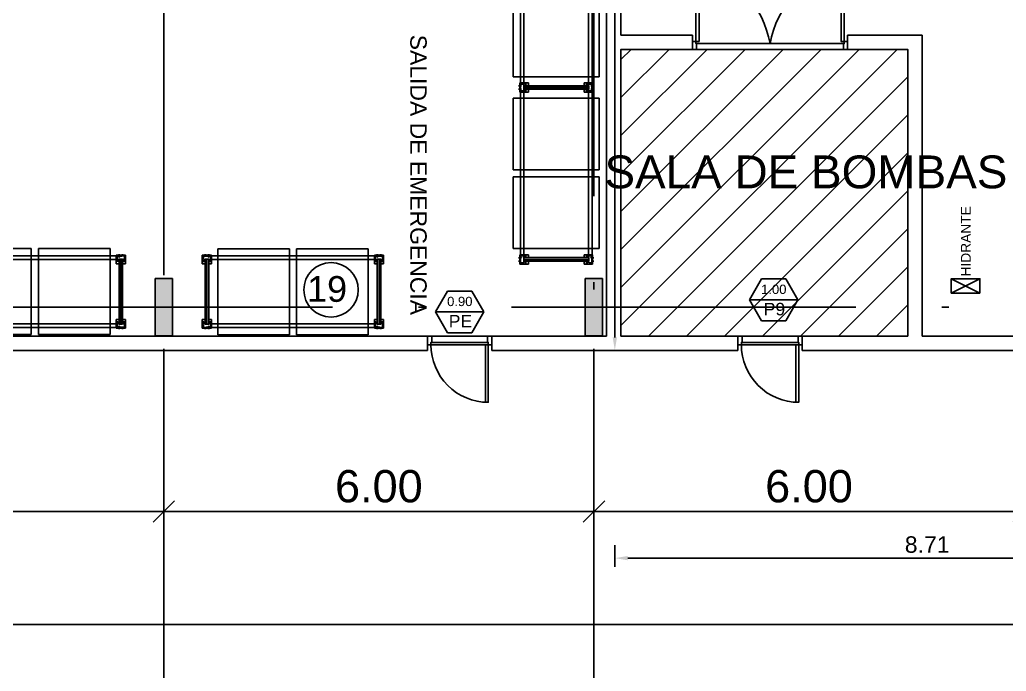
# Model space of a CAD drawing. Header units: metres. Extents: x 0 to 8715937, y -236336 to 216.
# Drawn here: x 162.64 to 176.4, y 43.35 to 52.44 of the extents above; entities that cross this region are included whole.
import ezdxf
from ezdxf.enums import TextEntityAlignment as Align

# ---------------------------------------------------------------- set-up
doc = ezdxf.new("R2010")
doc.units = ezdxf.units.M
doc.header["$MEASUREMENT"] = 0
doc.header["$PDMODE"] = 3
doc.linetypes.add('ACAD_ISO10W100', pattern=[18, 12, -3, 0, -3])
for name, color, linetype in [('0-BLOCK-ARQUITECTURA', 7, 'Continuous'), ('0-BLOCK-EQUIPAMIENTO', 7, 'Continuous'), ('0-BLOCK-ESTRUCTURA', 7, 'Continuous'), ('1', 7, 'Continuous'), ('AAA BAST', 5, 'Continuous'), ('AAA COTAS', 7, 'Continuous'), ('AAA LARG', 1, 'Continuous'), ('AAA PALLETS', 7, 'Continuous'), ('AAA TEXTO', 7, 'Continuous'), ('CARPINTERIA', 3, 'Continuous'), ('CARPINTERIA II', 7, 'Continuous'), ('CARPINTERIA III', 252, 'Continuous'), ('COLUMNAS', 210, 'Continuous'), ('COLUMNAS HATCH', 251, 'Continuous'), ('COTAS INTERIORES', 2, 'Continuous'), ('EJES', 251, 'ACAD_ISO10W100'), ('MURO', 4, 'Continuous'), ('TEXTO', 7, 'Continuous'), ('TXT CARP', 3, 'Continuous')]:
    doc.layers.add(name, color=color, linetype=linetype)
doc.styles.add('AR', font='arial.ttf')
doc.styles.add('ARIAL', font='arial.ttf')
doc.styles.get("Standard").update_dxf_attribs({"font": 'arial.ttf'})
doc.dimstyles.new('CotaLoc0', dxfattribs={"dimtxt": 0.23, "dimasz": 0.18, "dimexe": 0.12, "dimexo": 0.37, "dimgap": 0.07, "dimtad": 1, "dimzin": 0, "dimdsep": 46, "dimtxsty": 'AR', "dimcen": 0.9, "dimclrd": 251, "dimclre": 251, "dimadec": 0, "dimazin": 0, "dimtfac": 1, "dimtofl": 0, "dimtmove": 1, "dimatfit": 3, "dimfxl": 0.18, "dimtolj": 1, "dimtzin": 0, "dimarcsym": 1})
doc.dimstyles.new('DIARCO-01', dxfattribs={"dimtxt": 0.45, "dimasz": 0.3, "dimexe": 0.1, "dimexo": 0.18, "dimgap": 0.12, "dimtad": 1, "dimzin": 0, "dimdsep": 46, "dimtxsty": 'AR', "dimblk": 'OBLIQUE', "dimcen": 0.09, "dimclrd": 52, "dimclre": 251, "dimclrt": 256, "dimadec": 0, "dimazin": 0, "dimtfac": 1, "dimtofl": 0, "dimtmove": 1, "dimatfit": 3, "dimldrblk": 'OBLIQUE', "dimfxl": 0.18, "dimtolj": 1, "dimtzin": 0, "dimarcsym": 1})

# ---------------------------------------------------------------- blocks, each defined once
blk = doc.blocks.new('_Oblique')
at = {"layer": '1', "color": 0, "lineweight": -2}
blk.add_line((-0.5, -0.5), (0.5, 0.5), dxfattribs=at)
blk = doc.blocks.new('*D224')
at = {"layer": 'COTAS INTERIORES', "color": 251, "lineweight": -2, "ltscale": 0.1, "transparency": 16777216}
for p, q in [((21.88, 47.649), (21.88, 43.902)), ((103.08, 47.649), (103.08, 43.902))]:
    blk.add_line(p, q, dxfattribs=at)
at = {"layer": 'COTAS INTERIORES', "color": 52, "lineweight": -2, "ltscale": 0.1, "transparency": 16777216}
blk.add_line((103.08, 44.002), (21.88, 44.002), dxfattribs=at)
at = {"layer": 'Defpoints', "color": 0, "ltscale": 0.1, "transparency": 16777216}
for p in [(21.88, 47.829), (103.08, 47.829), (21.88, 44.002)]:
    blk.add_point(p, dxfattribs=at)
at = {"layer": 'COTAS INTERIORES', "color": 52, "lineweight": -2, "ltscale": 0.1, "transparency": 16777216, "xscale": 0.3, "yscale": 0.3, "zscale": 0.3, "rotation": 180}
blk.add_blockref('_Oblique', (21.88, 44.002), dxfattribs=at)
at = {"layer": 'COTAS INTERIORES', "color": 52, "lineweight": -2, "ltscale": 0.1, "transparency": 16777216, "xscale": 0.3, "yscale": 0.3, "zscale": 0.3}
blk.add_blockref('_Oblique', (103.08, 44.002), dxfattribs=at)
at = {"layer": 'COTAS INTERIORES', "ltscale": 0.1, "transparency": 16777216, "insert": (62.48, 44.352), "char_height": 0.45, "attachment_point": 5, "style": 'AR'}
blk.add_mtext('\\A1;81.20', dxfattribs=at)
blk = doc.blocks.new('Puerta Interior_88', base_point=(4856027, 87357))
at = {"layer": 'CARPINTERIA', "linetype": 'Continuous', "ltscale": 0.001}
for points in [[(4855637, 87232), (4855577, 87232), (4855577, 87357), (4855627, 87357), (4855627, 87322), (4855637, 87322), (4855637, 87232)], [(4856417, 87322), (4856427, 87322), (4856427, 87357), (4856477, 87357), (4856477, 87232), (4856417, 87232), (4856417, 87322), (4856427, 87322)]]:
    blk.add_lwpolyline(points, dxfattribs=at)
at = {"layer": 'CARPINTERIA II', "color": 7, "linetype": 'Continuous'}
blk.add_lwpolyline([(4856387, 88157), (4856427, 88157), (4856427, 87357), (4856387, 87357)], close=True, dxfattribs=at)
at = {"layer": 'CARPINTERIA III', "linetype": 'Continuous'}
blk.add_lwpolyline([(4856427, 88157, 0.414214), (4855627, 87357)], format="xyb", dxfattribs=at)
for points in [[(4856427, 87357), (4855627, 87357)], [(4855627, 87322), (4856427, 87322)], [(4856427, 87232), (4855627, 87232)]]:
    blk.add_lwpolyline(points, dxfattribs=at)
blk = doc.blocks.new('DESCARP')
at = {"layer": 'TXT CARP', "lineweight": -3, "ltscale": 0.5}
for p, q in [((0.168, 0.291), (0, 0)), ((0.504, 0.291), (0.168, 0.291)), ((0.672, 0), (0.504, 0.291)), ((0, 0), (0.168, -0.291)), ((0, 0), (0.672, 0)), ((0.504, -0.291), (0.672, 0)), ((0.168, -0.291), (0.504, -0.291))]:
    blk.add_line(p, q, dxfattribs=at)
blk = doc.blocks.new('CARPINTERIA')
at = {"layer": 'TXT CARP', "color": 3, "rotation": 180.0682455120744}
blk.add_blockref('DESCARP', (0.336, 0), dxfattribs=at)
at = {"layer": 'TXT CARP', "style": 'AR'}
blk.add_attdef('DESIGNACION', text='', height=0.175, rotation=0.0683, dxfattribs=at).set_placement((0.011, 0.129), align=Align.MIDDLE)
at = {"layer": 'TXT CARP', "ltscale": 0.1, "style": 'AR'}
blk.add_attdef('ANCHO', text='', height=0.13, dxfattribs=at).set_placement((0.002, -0.147), align=Align.MIDDLE)
blk = doc.blocks.new('puerta doble')
at = {"layer": 'CARPINTERIA', "linetype": 'Continuous', "ltscale": 0.001}
for points in [[(0.06, -0.035), (0.05, -0.035), (0.05, 0), (0, 0), (0, -0.125), (0.06, -0.125), (0.06, -0.035), (0.05, -0.035)], [(2.34, -0.035), (2.35, -0.035), (2.35, 0), (2.4, 0), (2.4, -0.125), (2.34, -0.125), (2.34, -0.035), (2.35, -0.035)]]:
    blk.add_lwpolyline(points, dxfattribs=at)
at = {"layer": 'CARPINTERIA II', "color": 7, "linetype": 'Continuous'}
for points in [[(0.05, 0), (0.05, 1.15), (0.1, 1.15), (0.1, 0)], [(2.35, 0), (2.35, 1.15), (2.3, 1.15), (2.3, 0)]]:
    blk.add_lwpolyline(points, close=True, dxfattribs=at)
at = {"layer": 'CARPINTERIA III', "linetype": 'Continuous'}
blk.add_line((0.06, -0.035), (2.34, -0.035), dxfattribs=at)
for centre, start, end in [((-0.268, -0.295), 10.0347, 75.7042), ((2.668, -0.295), 104.2958, 169.9653)]:
    blk.add_arc(centre, 1.491, start, end, dxfattribs=at)
blk = doc.blocks.new('COLUMNA 0.24 x 0.80')
at = {"layer": 'COLUMNAS HATCH', "ltscale": 0.1}
blk.add_hatch(color=256, dxfattribs=at).paths.add_polyline_path([(0, 0.8), (0.24, 0.8), (0.24, 0), (0, 0)])
at = {"layer": 'COLUMNAS', "ltscale": 0.1}
blk.add_lwpolyline([(0, 0.8), (0.24, 0.8), (0.24, 0), (0, 0)], close=True, dxfattribs=at)
blk = doc.blocks.new('*D89')
at = {"layer": 'COTAS INTERIORES', "color": 251, "lineweight": -2, "ltscale": 0.1, "transparency": 16777216}
for p, q in [((82.928, 47.85), (82.928, 45.48)), ((88.928, 47.85), (88.928, 45.48))]:
    blk.add_line(p, q, dxfattribs=at)
at = {"layer": 'COTAS INTERIORES', "color": 52, "lineweight": -2, "ltscale": 0.1, "transparency": 16777216}
blk.add_line((82.928, 45.58), (88.928, 45.58), dxfattribs=at)
at = {"layer": 'Defpoints', "color": 0, "ltscale": 0.1, "transparency": 16777216}
for p in [(82.928, 48.03), (88.928, 48.03), (88.928, 45.58)]:
    blk.add_point(p, dxfattribs=at)
at = {"layer": 'COTAS INTERIORES', "color": 52, "lineweight": -2, "ltscale": 0.1, "transparency": 16777216, "xscale": 0.3, "yscale": 0.3, "zscale": 0.3, "rotation": 180}
blk.add_blockref('_Oblique', (82.928, 45.58), dxfattribs=at)
at = {"layer": 'COTAS INTERIORES', "color": 52, "lineweight": -2, "ltscale": 0.1, "transparency": 16777216, "xscale": 0.3, "yscale": 0.3, "zscale": 0.3}
blk.add_blockref('_Oblique', (88.928, 45.58), dxfattribs=at)
at = {"layer": 'COTAS INTERIORES', "ltscale": 0.1, "transparency": 16777216, "insert": (85.928, 45.93), "char_height": 0.45, "attachment_point": 5, "style": 'AR'}
blk.add_mtext('\\A1;6.00', dxfattribs=at)
blk = doc.blocks.new('*D93')
at = {"layer": 'COTAS INTERIORES', "color": 251, "lineweight": -2, "ltscale": 0.1, "transparency": 16777216}
for p, q in [((76.928, 47.85), (76.928, 45.48)), ((82.928, 47.85), (82.928, 45.48))]:
    blk.add_line(p, q, dxfattribs=at)
at = {"layer": 'COTAS INTERIORES', "color": 52, "lineweight": -2, "ltscale": 0.1, "transparency": 16777216}
blk.add_line((82.928, 45.58), (76.928, 45.58), dxfattribs=at)
at = {"layer": 'Defpoints', "color": 0, "ltscale": 0.1, "transparency": 16777216}
for p in [(76.928, 48.03), (82.928, 48.03), (76.928, 45.58)]:
    blk.add_point(p, dxfattribs=at)
at = {"layer": 'COTAS INTERIORES', "color": 52, "lineweight": -2, "ltscale": 0.1, "transparency": 16777216, "xscale": 0.3, "yscale": 0.3, "zscale": 0.3, "rotation": 180}
blk.add_blockref('_Oblique', (76.928, 45.58), dxfattribs=at)
at = {"layer": 'COTAS INTERIORES', "color": 52, "lineweight": -2, "ltscale": 0.1, "transparency": 16777216, "xscale": 0.3, "yscale": 0.3, "zscale": 0.3}
blk.add_blockref('_Oblique', (82.928, 45.58), dxfattribs=at)
at = {"layer": 'COTAS INTERIORES', "ltscale": 0.1, "transparency": 16777216, "insert": (79.928, 45.93), "char_height": 0.45, "attachment_point": 5, "style": 'AR'}
blk.add_mtext('\\A1;6.00', dxfattribs=at)
blk = doc.blocks.new('*D94')
at = {"layer": 'COTAS INTERIORES', "color": 251, "lineweight": -2, "ltscale": 0.1, "transparency": 16777216}
for p, q in [((70.928, 47.85), (70.928, 45.48)), ((76.928, 47.85), (76.928, 45.48))]:
    blk.add_line(p, q, dxfattribs=at)
at = {"layer": 'COTAS INTERIORES', "color": 52, "lineweight": -2, "ltscale": 0.1, "transparency": 16777216}
blk.add_line((70.928, 45.58), (76.928, 45.58), dxfattribs=at)
at = {"layer": 'Defpoints', "color": 0, "ltscale": 0.1, "transparency": 16777216}
for p in [(70.928, 48.03), (76.928, 48.03), (76.928, 45.58)]:
    blk.add_point(p, dxfattribs=at)
at = {"layer": 'COTAS INTERIORES', "color": 52, "lineweight": -2, "ltscale": 0.1, "transparency": 16777216, "xscale": 0.3, "yscale": 0.3, "zscale": 0.3, "rotation": 180}
blk.add_blockref('_Oblique', (70.928, 45.58), dxfattribs=at)
at = {"layer": 'COTAS INTERIORES', "color": 52, "lineweight": -2, "ltscale": 0.1, "transparency": 16777216, "xscale": 0.3, "yscale": 0.3, "zscale": 0.3}
blk.add_blockref('_Oblique', (76.928, 45.58), dxfattribs=at)
at = {"layer": 'COTAS INTERIORES', "ltscale": 0.1, "transparency": 16777216, "insert": (73.928, 45.93), "char_height": 0.45, "attachment_point": 5, "style": 'AR'}
blk.add_mtext('\\A1;6.00', dxfattribs=at)
blk = doc.blocks.new('1A MODULO SIMPLE')
at = {"layer": 'AAA BAST'}
for points in [[(-2.131, 1.015), (-2.131, 1.017), (-2.141, 1.017), (-2.141, 1.04), (-2.117, 1.06), (-2.117, 1.1), (-2.157, 1.1), (-2.157, 1.098), (-2.177, 1.098), (-2.177, 1.1), (-2.217, 1.1), (-2.217, 1.06), (-2.193, 1.04), (-2.193, 1.017), (-2.203, 1.017), (-2.203, 1.015), (-2.191, 1.015), (-2.191, 1.041), (-2.215, 1.061), (-2.215, 1.098), (-2.179, 1.098), (-2.179, 1.096), (-2.155, 1.096), (-2.155, 1.098), (-2.119, 1.098), (-2.119, 1.061), (-2.143, 1.041), (-2.143, 1.015)], [(0.197, 1.015), (0.197, 1.017), (0.207, 1.017), (0.207, 1.04), (0.183, 1.06), (0.183, 1.1), (0.223, 1.1), (0.223, 1.098), (0.243, 1.098), (0.243, 1.1), (0.283, 1.1), (0.283, 1.06), (0.259, 1.04), (0.259, 1.017), (0.269, 1.017), (0.269, 1.015), (0.257, 1.015), (0.257, 1.041), (0.281, 1.061), (0.281, 1.098), (0.245, 1.098), (0.245, 1.096), (0.221, 1.096), (0.221, 1.098), (0.185, 1.098), (0.185, 1.061), (0.209, 1.041), (0.209, 1.015)], [(-2.131, 0.185), (-2.131, 0.183), (-2.141, 0.183), (-2.141, 0.16), (-2.117, 0.14), (-2.117, 0.1), (-2.157, 0.1), (-2.157, 0.102), (-2.177, 0.102), (-2.177, 0.1), (-2.217, 0.1), (-2.217, 0.14), (-2.193, 0.16), (-2.193, 0.183), (-2.203, 0.183), (-2.203, 0.185), (-2.191, 0.185), (-2.191, 0.159), (-2.215, 0.139), (-2.215, 0.102), (-2.179, 0.102), (-2.179, 0.104), (-2.155, 0.104), (-2.155, 0.102), (-2.119, 0.102), (-2.119, 0.139), (-2.143, 0.159), (-2.143, 0.185)], [(0.197, 0.185), (0.197, 0.183), (0.207, 0.183), (0.207, 0.16), (0.183, 0.14), (0.183, 0.1), (0.223, 0.1), (0.223, 0.102), (0.243, 0.102), (0.243, 0.1), (0.283, 0.1), (0.283, 0.14), (0.259, 0.16), (0.259, 0.183), (0.269, 0.183), (0.269, 0.185), (0.257, 0.185), (0.257, 0.159), (0.281, 0.139), (0.281, 0.102), (0.245, 0.102), (0.245, 0.104), (0.221, 0.104), (0.221, 0.102), (0.185, 0.102), (0.185, 0.139), (0.209, 0.159), (0.209, 0.185)]]:
    blk.add_hatch(color=251, dxfattribs=at).paths.add_polyline_path(points)
at = {"layer": 'AAA BAST', "color": 251}
for p, q in [((-2.217, 1.108), (-2.232, 1.108)), ((-2.232, 1.108), (-2.232, 0.988)), ((-2.217, 1.103), (-2.232, 1.103)), ((-2.117, 1.108), (-2.217, 1.108)), ((-2.217, 1.108), (-2.217, 1.103)), ((-2.217, 1.103), (-2.117, 1.103)), ((-2.207, 1.1), (-2.207, 1.103)), ((-2.207, 1.103), (-2.174, 1.103)), ((-2.18, 1.115), (-2.2, 1.115)), ((-2.2, 1.108), (-2.2, 1.115)), ((-2.19, 1.108), (-2.19, 1.115)), ((-2.18, 1.108), (-2.18, 1.115)), ((-2.174, 1.1), (-2.174, 1.103)), ((-2.16, 1.1), (-2.16, 1.103)), ((-2.153, 1.115), (-2.133, 1.115)), ((-2.153, 1.108), (-2.153, 1.115)), ((-2.143, 1.108), (-2.143, 1.115)), ((-2.133, 1.108), (-2.133, 1.115)), ((-2.127, 1.1), (-2.127, 1.103)), ((-2.117, 1.103), (-2.117, 1.108)), ((-2.102, 1.108), (-2.117, 1.108)), ((-2.117, 1.103), (-2.102, 1.103)), ((-2.102, 0.988), (-2.102, 1.108)), ((0.168, 0.988), (0.168, 1.108)), ((0.168, 1.108), (0.183, 1.108)), ((0.183, 1.103), (0.168, 1.103)), ((0.183, 1.103), (0.183, 1.108)), ((0.183, 1.108), (0.283, 1.108)), ((0.283, 1.103), (0.183, 1.103)), ((0.193, 1.1), (0.193, 1.103)), ((0.22, 1.115), (0.2, 1.115)), ((0.2, 1.108), (0.2, 1.115)), ((0.21, 1.108), (0.21, 1.115)), ((0.22, 1.108), (0.22, 1.115)), ((0.226, 1.1), (0.226, 1.103)), ((0.24, 1.1), (0.24, 1.103)), ((0.273, 1.103), (0.24, 1.103)), ((0.247, 1.115), (0.267, 1.115)), ((0.247, 1.108), (0.247, 1.115)), ((0.257, 1.108), (0.257, 1.115)), ((0.267, 1.108), (0.267, 1.115)), ((0.273, 1.1), (0.273, 1.103)), ((0.283, 1.108), (0.283, 1.103)), ((0.283, 1.108), (0.298, 1.108)), ((0.283, 1.103), (0.298, 1.103)), ((0.298, 1.108), (0.298, 0.988)), ((-2.232, 0.988), (-2.191, 0.988)), ((-2.177, 1.1), (-2.217, 1.1)), ((-2.217, 1.1), (-2.217, 1.06)), ((-2.217, 1.06), (-2.193, 1.04)), ((-2.215, 1.098), (-2.215, 1.061)), ((-2.179, 1.098), (-2.215, 1.098)), ((-2.215, 1.061), (-2.191, 1.041)), ((-2.193, 1.017), (-2.203, 1.017)), ((-2.203, 1.017), (-2.203, 1.015)), ((-2.191, 1.015), (-2.203, 1.015)), ((-2.193, 1.036), (-2.198, 1.036)), ((-2.198, 1.021), (-2.198, 1.036)), ((-2.193, 1.029), (-2.198, 1.029)), ((-2.193, 1.021), (-2.198, 1.021)), ((-2.193, 1.04), (-2.193, 1.017)), ((-2.191, 1.053), (-2.167, 1.053)), ((-2.191, 0.147), (-2.191, 1.053)), ((-2.191, 1.041), (-2.191, 1.015)), ((-2.179, 1.098), (-2.179, 1.096)), ((-2.155, 1.096), (-2.179, 1.096)), ((-2.177, 1.1), (-2.177, 1.098)), ((-2.177, 1.1), (-2.174, 1.1)), ((-2.157, 1.098), (-2.177, 1.098)), ((-2.167, 1.053), (-2.143, 1.053)), ((-2.167, 0.147), (-2.167, 1.053)), ((-2.157, 1.1), (-2.16, 1.1)), ((-2.117, 1.1), (-2.157, 1.1)), ((-2.157, 1.1), (-2.157, 1.098)), ((-2.119, 1.098), (-2.155, 1.098)), ((-2.155, 1.098), (-2.155, 1.096)), ((-2.119, 1.061), (-2.143, 1.041)), ((-2.143, 0.147), (-2.143, 1.053)), ((-2.143, 1.041), (-2.143, 1.015)), ((-2.143, 1.015), (-2.131, 1.015)), ((-2.143, 0.988), (-2.102, 0.988)), ((-2.117, 1.06), (-2.141, 1.04)), ((-2.141, 1.04), (-2.141, 1.017)), ((-2.136, 1.036), (-2.141, 1.036)), ((-2.141, 1.021), (-2.141, 1.036)), ((-2.136, 1.029), (-2.141, 1.029)), ((-2.136, 1.021), (-2.141, 1.021)), ((-2.141, 1.017), (-2.131, 1.017)), ((-2.136, 1.021), (-2.136, 1.036)), ((-2.136, 1.033), (-2.131, 1.033)), ((-2.136, 1.024), (-2.131, 1.024)), ((-2.131, 1.024), (-2.131, 1.033)), ((-2.131, 1.015), (-2.131, 1.017)), ((-2.119, 1.098), (-2.119, 1.061)), ((-2.117, 1.1), (-2.117, 1.06)), ((0.209, 0.988), (0.168, 0.988)), ((0.183, 1.1), (0.223, 1.1)), ((0.183, 1.1), (0.183, 1.06)), ((0.183, 1.06), (0.207, 1.04)), ((0.185, 1.098), (0.185, 1.061)), ((0.185, 1.098), (0.221, 1.098)), ((0.185, 1.061), (0.209, 1.041)), ((0.202, 1.033), (0.197, 1.033)), ((0.197, 1.024), (0.197, 1.033)), ((0.202, 1.024), (0.197, 1.024)), ((0.207, 1.017), (0.197, 1.017)), ((0.197, 1.015), (0.197, 1.017)), ((0.209, 1.015), (0.197, 1.015)), ((0.202, 1.036), (0.207, 1.036)), ((0.202, 1.021), (0.202, 1.036)), ((0.202, 1.029), (0.207, 1.029)), ((0.202, 1.021), (0.207, 1.021)), ((0.207, 1.04), (0.207, 1.017)), ((0.207, 1.021), (0.207, 1.036)), ((0.233, 1.053), (0.209, 1.053)), ((0.209, 0.147), (0.209, 1.053)), ((0.209, 1.041), (0.209, 1.015)), ((0.221, 1.098), (0.221, 1.096)), ((0.221, 1.096), (0.245, 1.096)), ((0.223, 1.1), (0.223, 1.098)), ((0.223, 1.1), (0.226, 1.1)), ((0.223, 1.098), (0.243, 1.098)), ((0.257, 1.053), (0.233, 1.053)), ((0.233, 0.147), (0.233, 1.053)), ((0.243, 1.1), (0.24, 1.1)), ((0.243, 1.1), (0.283, 1.1)), ((0.243, 1.1), (0.243, 1.098)), ((0.245, 1.098), (0.281, 1.098)), ((0.245, 1.098), (0.245, 1.096)), ((0.281, 1.061), (0.257, 1.041)), ((0.257, 0.147), (0.257, 1.053)), ((0.257, 1.041), (0.257, 1.015)), ((0.257, 1.015), (0.269, 1.015)), ((0.298, 0.988), (0.257, 0.988)), ((0.283, 1.06), (0.259, 1.04)), ((0.259, 1.04), (0.259, 1.017)), ((0.259, 1.036), (0.264, 1.036)), ((0.259, 1.029), (0.264, 1.029)), ((0.259, 1.021), (0.264, 1.021)), ((0.259, 1.017), (0.269, 1.017)), ((0.264, 1.021), (0.264, 1.036)), ((0.269, 1.017), (0.269, 1.015)), ((0.281, 1.098), (0.281, 1.061)), ((0.283, 1.1), (0.283, 1.06)), ((-2.232, 0.092), (-2.232, 0.212)), ((-2.232, 0.212), (-2.191, 0.212)), ((-2.217, 0.14), (-2.193, 0.16)), ((-2.217, 0.1), (-2.217, 0.14)), ((-2.215, 0.139), (-2.191, 0.159)), ((-2.215, 0.102), (-2.215, 0.139)), ((-2.191, 0.185), (-2.203, 0.185)), ((-2.203, 0.183), (-2.203, 0.185)), ((-2.193, 0.183), (-2.203, 0.183)), ((-2.193, 0.18), (-2.198, 0.18)), ((-2.198, 0.165), (-2.198, 0.18)), ((-2.193, 0.173), (-2.198, 0.173)), ((-2.193, 0.165), (-2.198, 0.165)), ((-2.193, 0.16), (-2.193, 0.183)), ((-2.191, 0.159), (-2.191, 0.185)), ((-2.191, 0.147), (-2.167, 0.147)), ((-2.167, 0.147), (-2.143, 0.147)), ((-2.143, 0.212), (-2.102, 0.212)), ((-2.143, 0.159), (-2.143, 0.185)), ((-2.143, 0.185), (-2.131, 0.185)), ((-2.119, 0.139), (-2.143, 0.159)), ((-2.141, 0.16), (-2.141, 0.183)), ((-2.141, 0.183), (-2.131, 0.183)), ((-2.136, 0.18), (-2.141, 0.18)), ((-2.141, 0.165), (-2.141, 0.18)), ((-2.136, 0.173), (-2.141, 0.173)), ((-2.136, 0.165), (-2.141, 0.165)), ((-2.117, 0.14), (-2.141, 0.16)), ((-2.136, 0.165), (-2.136, 0.18)), ((-2.136, 0.177), (-2.131, 0.177)), ((-2.136, 0.168), (-2.131, 0.168)), ((-2.131, 0.185), (-2.131, 0.183)), ((-2.131, 0.168), (-2.131, 0.177)), ((-2.119, 0.102), (-2.119, 0.139)), ((-2.117, 0.1), (-2.117, 0.14)), ((-2.102, 0.212), (-2.102, 0.092)), ((0.209, 0.212), (0.168, 0.212)), ((0.168, 0.212), (0.168, 0.092)), ((0.183, 0.14), (0.207, 0.16)), ((0.183, 0.1), (0.183, 0.14)), ((0.185, 0.139), (0.209, 0.159)), ((0.185, 0.102), (0.185, 0.139)), ((0.209, 0.185), (0.197, 0.185)), ((0.197, 0.185), (0.197, 0.183)), ((0.207, 0.183), (0.197, 0.183)), ((0.202, 0.177), (0.197, 0.177)), ((0.197, 0.168), (0.197, 0.177)), ((0.202, 0.168), (0.197, 0.168)), ((0.202, 0.18), (0.207, 0.18)), ((0.202, 0.165), (0.202, 0.18)), ((0.202, 0.173), (0.207, 0.173)), ((0.202, 0.165), (0.207, 0.165)), ((0.207, 0.16), (0.207, 0.183)), ((0.207, 0.165), (0.207, 0.18)), ((0.209, 0.159), (0.209, 0.185)), ((0.233, 0.147), (0.209, 0.147)), ((0.257, 0.147), (0.233, 0.147)), ((0.298, 0.212), (0.257, 0.212)), ((0.257, 0.159), (0.257, 0.185)), ((0.257, 0.185), (0.269, 0.185)), ((0.281, 0.139), (0.257, 0.159)), ((0.259, 0.16), (0.259, 0.183)), ((0.259, 0.183), (0.269, 0.183)), ((0.259, 0.18), (0.264, 0.18)), ((0.259, 0.173), (0.264, 0.173)), ((0.259, 0.165), (0.264, 0.165)), ((0.283, 0.14), (0.259, 0.16)), ((0.264, 0.165), (0.264, 0.18)), ((0.269, 0.183), (0.269, 0.185)), ((0.281, 0.102), (0.281, 0.139)), ((0.283, 0.1), (0.283, 0.14)), ((0.298, 0.092), (0.298, 0.212)), ((-2.217, 0.097), (-2.232, 0.097)), ((-2.217, 0.092), (-2.232, 0.092)), ((-2.177, 0.1), (-2.217, 0.1)), ((-2.217, 0.097), (-2.117, 0.097)), ((-2.217, 0.092), (-2.217, 0.097)), ((-2.117, 0.092), (-2.217, 0.092)), ((-2.179, 0.102), (-2.215, 0.102)), ((-2.207, 0.1), (-2.207, 0.097)), ((-2.207, 0.097), (-2.174, 0.097)), ((-2.2, 0.092), (-2.2, 0.085)), ((-2.18, 0.085), (-2.2, 0.085)), ((-2.19, 0.092), (-2.19, 0.085)), ((-2.18, 0.092), (-2.18, 0.085)), ((-2.179, 0.102), (-2.179, 0.104)), ((-2.155, 0.104), (-2.179, 0.104)), ((-2.157, 0.102), (-2.177, 0.102)), ((-2.177, 0.1), (-2.177, 0.102)), ((-2.177, 0.1), (-2.174, 0.1)), ((-2.174, 0.1), (-2.174, 0.097)), ((-2.16, 0.1), (-2.16, 0.097)), ((-2.157, 0.1), (-2.16, 0.1)), ((-2.157, 0.1), (-2.157, 0.102)), ((-2.117, 0.1), (-2.157, 0.1)), ((-2.155, 0.102), (-2.155, 0.104)), ((-2.119, 0.102), (-2.155, 0.102)), ((-2.153, 0.092), (-2.153, 0.085)), ((-2.153, 0.085), (-2.133, 0.085)), ((-2.143, 0.092), (-2.143, 0.085)), ((-2.133, 0.092), (-2.133, 0.085)), ((-2.127, 0.1), (-2.127, 0.097)), ((-2.117, 0.097), (-2.117, 0.092)), ((-2.117, 0.097), (-2.102, 0.097)), ((-2.102, 0.092), (-2.117, 0.092)), ((0.183, 0.097), (0.168, 0.097)), ((0.168, 0.092), (0.183, 0.092)), ((0.183, 0.1), (0.223, 0.1)), ((0.283, 0.097), (0.183, 0.097)), ((0.183, 0.097), (0.183, 0.092)), ((0.183, 0.092), (0.283, 0.092)), ((0.185, 0.102), (0.221, 0.102)), ((0.193, 0.1), (0.193, 0.097)), ((0.2, 0.092), (0.2, 0.085)), ((0.22, 0.085), (0.2, 0.085)), ((0.21, 0.092), (0.21, 0.085)), ((0.22, 0.092), (0.22, 0.085)), ((0.221, 0.102), (0.221, 0.104)), ((0.221, 0.104), (0.245, 0.104)), ((0.223, 0.102), (0.243, 0.102)), ((0.223, 0.1), (0.223, 0.102)), ((0.223, 0.1), (0.226, 0.1)), ((0.226, 0.1), (0.226, 0.097)), ((0.24, 0.1), (0.24, 0.097)), ((0.243, 0.1), (0.24, 0.1)), ((0.273, 0.097), (0.24, 0.097)), ((0.243, 0.1), (0.243, 0.102)), ((0.243, 0.1), (0.283, 0.1)), ((0.245, 0.102), (0.245, 0.104)), ((0.245, 0.102), (0.281, 0.102)), ((0.247, 0.092), (0.247, 0.085)), ((0.247, 0.085), (0.267, 0.085)), ((0.257, 0.092), (0.257, 0.085)), ((0.267, 0.092), (0.267, 0.085)), ((0.273, 0.1), (0.273, 0.097)), ((0.283, 0.092), (0.283, 0.097)), ((0.283, 0.097), (0.298, 0.097)), ((0.283, 0.092), (0.298, 0.092))]:
    blk.add_line(p, q, dxfattribs=at)
for centre in [(-2.214, 1.029), (-2.119, 1.029), (0.186, 1.029), (0.281, 1.029), (-2.214, 0.172), (-2.119, 0.172), (0.186, 0.172), (0.281, 0.172)]:
    blk.add_circle(centre, 0.0075, dxfattribs=at)
at = {"layer": 'AAA LARG', "color": 251}
for p, q in [((-2.141, 1.105), (-2.145, 1.083)), ((-2.138, 1.102), (-2.142, 1.082)), ((-2.141, 1.105), (-2.112, 1.105)), ((-2.115, 1.102), (-2.138, 1.102)), ((-2.115, 1.045), (-2.115, 1.102)), ((-2.112, 1.105), (-2.112, 1.045)), ((0.207, 1.105), (0.178, 1.105)), ((0.178, 1.105), (0.178, 1.045)), ((0.182, 1.045), (0.182, 1.102)), ((0.182, 1.102), (0.205, 1.102)), ((0.205, 1.102), (0.209, 1.082)), ((0.207, 1.105), (0.212, 1.083)), ((-2.142, 1.082), (-2.145, 1.083)), ((-2.112, 1.045), (-2.115, 1.045)), ((-2.112, 1.1), (0.178, 1.1)), ((-2.112, 1.05), (0.178, 1.05)), ((0.178, 1.045), (0.182, 1.045)), ((0.209, 1.082), (0.212, 1.083)), ((-2.112, 0.155), (-2.115, 0.155)), ((-2.115, 0.155), (-2.115, 0.098)), ((-2.112, 0.095), (-2.112, 0.155)), ((-2.112, 0.15), (0.178, 0.15)), ((0.178, 0.095), (0.178, 0.155)), ((0.178, 0.155), (0.182, 0.155)), ((0.182, 0.155), (0.182, 0.098)), ((-2.142, 0.118), (-2.145, 0.117)), ((-2.141, 0.095), (-2.145, 0.117)), ((-2.138, 0.098), (-2.142, 0.118)), ((-2.141, 0.095), (-2.112, 0.095)), ((-2.115, 0.098), (-2.138, 0.098)), ((-2.112, 0.1), (0.178, 0.1)), ((0.207, 0.095), (0.178, 0.095)), ((0.182, 0.098), (0.205, 0.098)), ((0.205, 0.098), (0.209, 0.118)), ((0.207, 0.095), (0.212, 0.117)), ((0.209, 0.118), (0.212, 0.117))]:
    blk.add_line(p, q, dxfattribs=at)
at = {"layer": 'AAA PALLETS', "color": 251, "ltscale": 0.21}
for p, q in [((-1.017, 1.2), (-2.017, 1.2)), ((-2.017, 1.2), (-2.017, 0)), ((-1.017, 0), (-1.017, 1.2)), ((0.083, 1.2), (-0.917, 1.2)), ((-0.917, 1.2), (-0.917, 0)), ((0.083, 0), (0.083, 1.2)), ((-2.017, 0), (-1.017, 0)), ((-0.917, 0), (0.083, 0))]:
    blk.add_line(p, q, dxfattribs=at)
blk = doc.blocks.new('DPM-EQUIPAMIENTO')
at = {"layer": 'AAA TEXTO', "ltscale": 0.21}
blk.add_circle((79.261, 48.674), 0.38, dxfattribs=at)
at = {"layer": 'AAA COTAS', "ltscale": 0.21, "xscale": -1, "rotation": 90}
for p in [(83.002, 51.732), (83.002, 49.332)]:
    blk.add_blockref('1A MODULO SIMPLE', p, dxfattribs=at)
at = {"layer": 'AAA COTAS', "ltscale": 0.21, "xscale": -1}
for p in [(74.163, 48.049), (77.763, 48.048)]:
    blk.add_blockref('1A MODULO SIMPLE', p, dxfattribs=at)
at = {"layer": 'TEXTO', "insert": (79.485, 48.866), "char_height": 0.3594, "attachment_point": 3}
blk.add_mtext_dynamic_manual_height_columns('19', width=0.34617, gutter_width=12.5, heights=[0], dxfattribs=at)
blk = doc.blocks.new('*D154')
at = {"layer": 'COTAS INTERIORES', "color": 251, "lineweight": -2, "ltscale": 0.1, "transparency": 16777216}
for p, q in [((170.94, 83.508), (171.06, 83.508)), ((170.94, 83.328), (170.94, 48.009)), ((170.94, 47.829), (171.06, 47.829))]:
    blk.add_line(p, q, dxfattribs=at)
at = {"layer": 'COTAS INTERIORES', "color": 251, "ltscale": 0.1, "transparency": 16777216}
for points in [[(170.91, 83.328), (170.97, 83.328), (170.94, 83.508)], [(170.91, 48.009), (170.97, 48.009), (170.94, 47.829)]]:
    blk.add_solid(points, dxfattribs=at)
at = {"layer": 'Defpoints', "color": 0, "ltscale": 0.1, "transparency": 16777216}
for p in [(170.825, 83.508), (170.825, 47.829), (170.94, 47.829)]:
    blk.add_point(p, dxfattribs=at)
at = {"layer": 'COTAS INTERIORES', "color": 0, "ltscale": 0.1, "transparency": 16777216, "insert": (170.753, 65.669), "char_height": 0.23, "attachment_point": 5, "rotation": 90, "style": 'AR'}
blk.add_mtext('\\A1;35.68', dxfattribs=at)
blk = doc.blocks.new('*D155')
at = {"layer": 'COTAS INTERIORES', "color": 251, "lineweight": -2, "ltscale": 0.1, "transparency": 16777216}
for p, q in [((170.94, 45.109), (170.94, 44.809)), ((179.654, 45.109), (179.654, 44.809)), ((171.12, 44.929), (179.474, 44.929))]:
    blk.add_line(p, q, dxfattribs=at)
at = {"layer": 'COTAS INTERIORES', "color": 251, "ltscale": 0.1, "transparency": 16777216}
for points in [[(171.12, 44.959), (171.12, 44.899), (170.94, 44.929)], [(179.474, 44.959), (179.474, 44.899), (179.654, 44.929)]]:
    blk.add_solid(points, dxfattribs=at)
at = {"layer": 'Defpoints', "color": 0, "ltscale": 0.1, "transparency": 16777216}
for p in [(170.94, 47.829), (179.654, 47.829), (179.654, 44.929)]:
    blk.add_point(p, dxfattribs=at)
at = {"layer": 'COTAS INTERIORES', "color": 0, "ltscale": 0.1, "transparency": 16777216, "insert": (175.297, 45.117), "char_height": 0.23, "attachment_point": 5, "style": 'AR'}
blk.add_mtext('\\A1;8.71', dxfattribs=at)
blk = doc.blocks.new('DPM-ARQUITECTURA')
at = {"ltscale": 0.1}
h = blk.add_hatch(dxfattribs=at)
h.set_pattern_fill('ANSI31', color=0, scale=3)
h.set_pattern_definition([(45, (68.29417, -175.4702), (-0.26516504, 0.26516504), [])])
h.paths.add_polyline_path([(87.305, 48.029), (83.305, 48.029), (83.305, 52.029), (87.305, 52.029)])
for p, q in [((88.312, 48.629), (87.912, 48.829)), ((87.912, 48.629), (88.312, 48.829))]:
    blk.add_line(p, q)
blk.add_lwpolyline([(88.312, 48.629), (88.312, 48.829), (87.912, 48.829), (87.912, 48.629)], close=True)
at = {"layer": 'Defpoints', "ltscale": 0.1}
blk.add_lwpolyline([(87.305, 48.029), (83.305, 48.029), (83.305, 52.029), (87.305, 52.029)], close=True, dxfattribs=at)
at = {"layer": 'MURO', "ltscale": 0.1}
for p, q in [((83.105, 69.158), (83.105, 48.029)), ((83.305, 52.229), (83.305, 69.158)), ((84.305, 52.229), (83.305, 52.229)), ((84.305, 52.229), (84.305, 52.029)), ((87.505, 52.229), (86.465, 52.229)), ((86.465, 52.229), (86.465, 52.029)), ((87.505, 48.029), (87.505, 52.229)), ((83.305, 48.029), (83.305, 52.029)), ((84.305, 52.029), (83.305, 52.029)), ((87.305, 52.029), (86.465, 52.029)), ((87.305, 48.029), (87.305, 52.029)), ((80.605, 48.029), (22.08, 48.029)), ((80.605, 48.029), (80.605, 47.829)), ((81.505, 48.029), (81.505, 47.829)), ((83.105, 48.029), (81.505, 48.029)), ((84.935, 48.029), (83.305, 48.029)), ((84.935, 47.829), (84.935, 48.029)), ((85.835, 47.829), (85.835, 48.029)), ((87.305, 48.029), (85.835, 48.029)), ((102.88, 48.029), (87.505, 48.029)), ((21.88, 47.829), (80.605, 47.829)), ((81.505, 47.829), (84.935, 47.829)), ((85.835, 47.829), (103.08, 47.829))]:
    blk.add_line(p, q, dxfattribs=at)
at = {"layer": 'CARPINTERIA', "ltscale": 0.1}
ref = blk.add_blockref('CARPINTERIA', (85.435, 48.534), dxfattribs=dict(at, xscale=-0.999999999999998, rotation=180.068245512074))
ref.add_attrib('DESIGNACION', 'P9', dxfattribs={"layer": 'TXT CARP', "height": 0.175, "rotation": 359.9999, "style": 'AR'}).set_placement((85.446, 48.405), align=Align.MIDDLE)
ref.add_attrib('ANCHO', '1.00', dxfattribs={"layer": 'TXT CARP', "ltscale": 0.1, "height": 0.13, "rotation": 0.0682, "style": 'AR'}).set_placement((85.437, 48.681), align=Align.MIDDLE)
ref = blk.add_blockref('CARPINTERIA', (81.055, 48.365), dxfattribs=dict(at, xscale=-0.999999999999998, rotation=180.0682455120741))
ref.add_attrib('DESIGNACION', 'PE', dxfattribs={"layer": 'TXT CARP', "height": 0.175, "rotation": 359.9999, "style": 'AR'}).set_placement((81.066, 48.236), align=Align.MIDDLE)
ref.add_attrib('ANCHO', '0.90', dxfattribs={"layer": 'TXT CARP', "ltscale": 0.1, "height": 0.13, "rotation": 0.0682, "style": 'AR'}).set_placement((81.057, 48.512), align=Align.MIDDLE)
at = {"layer": 'CARPINTERIA', "xscale": -0.001000000163912773, "yscale": 0.001000000163912773, "zscale": 0.001000000163912773, "rotation": 180}
for p in [(81.055, 47.904), (85.385, 47.904)]:
    blk.add_blockref('Puerta Interior_88', p, dxfattribs=at)
at = {"layer": 'MURO', "xscale": 0.899999999906882, "yscale": 0.899999999906882, "zscale": 0.899999999906882}
blk.add_blockref('puerta doble', (84.305, 52.142), dxfattribs=at)
at = {"layer": 'TEXTO', "style": 'ARIAL'}
for s, height, rotation, p in [('SALIDA DE EMERGENCIA', 0.22913, 270, (80.366, 52.235)), ('HIDRANTE', 0.1375, 89.9847, (88.185, 48.86))]:
    blk.add_text(s, height=height, rotation=rotation, dxfattribs=at).set_placement(p)
blk.add_text('SALA DE BOMBAS', height=0.45826, dxfattribs=at).set_placement((83.075, 50.091))
at = {"layer": 'COTAS INTERIORES', "ltscale": 0.1}
dim = blk.add_linear_dim(base=(21.88, 44.002), p1=(103.08, 47.829), p2=(21.88, 47.829), dimstyle='DIARCO-01', dxfattribs=at)
dim.commit()
dim.dimension.update_dxf_attribs({"geometry": '*D224', "text_midpoint": (62.48, 44.352)})
blk = doc.blocks.new('DPM-ESTRUCTURA')
at = {"layer": 'EJES', "ltscale": 0.4}
for p, q in [((82.928, 113.18), (82.928, 41.58)), ((76.928, 41.58), (76.928, 112.33)), ((108.48, 48.43), (16.48, 48.43))]:
    blk.add_line(p, q, dxfattribs=at)
at = {"layer": 'COLUMNAS', "xscale": -1}
for p in [(77.048, 48.03), (83.048, 48.03)]:
    blk.add_blockref('COLUMNA 0.24 x 0.80', p, dxfattribs=at)
at = {"layer": 'COTAS INTERIORES', "ltscale": 0.1}
for base, p1, p2, picture, middle in [((76.928, 45.58), (70.928, 48.03), (76.928, 48.03), '*D94', (73.928, 45.93)), ((88.928, 45.58), (82.928, 48.03), (88.928, 48.03), '*D89', (85.928, 45.93))]:
    dim = blk.add_linear_dim(base=base, p1=p1, p2=p2, angle=180, dimstyle='DIARCO-01', dxfattribs=at)
    dim.commit()
    dim.dimension.update_dxf_attribs({"geometry": picture, "text_midpoint": middle})
dim = blk.add_linear_dim(base=(76.928, 45.58), p1=(82.928, 48.03), p2=(76.928, 48.03), dimstyle='DIARCO-01', dxfattribs=at)
dim.commit()
dim.dimension.update_dxf_attribs({"geometry": '*D93', "text_midpoint": (79.928, 45.93)})

msp = doc.modelspace()

# ---------------------------------------------------------------- hatches: boundary and pattern name
at = {"layer": 'AAA BAST'}
for points in [[(165.286, 49.063), (165.286, 49.065), (165.276, 49.065), (165.276, 49.088), (165.3, 49.108), (165.3, 49.148), (165.26, 49.148), (165.26, 49.146), (165.24, 49.146), (165.24, 49.148), (165.2, 49.148), (165.2, 49.108), (165.224, 49.088), (165.224, 49.065), (165.214, 49.065), (165.214, 49.063), (165.226, 49.063), (165.226, 49.089), (165.202, 49.109), (165.202, 49.146), (165.238, 49.146), (165.238, 49.144), (165.262, 49.144), (165.262, 49.146), (165.298, 49.146), (165.298, 49.109), (165.274, 49.089), (165.274, 49.063)], [(167.614, 49.063), (167.614, 49.065), (167.624, 49.065), (167.624, 49.088), (167.6, 49.108), (167.6, 49.148), (167.64, 49.148), (167.64, 49.146), (167.66, 49.146), (167.66, 49.148), (167.7, 49.148), (167.7, 49.108), (167.676, 49.088), (167.676, 49.065), (167.686, 49.065), (167.686, 49.063), (167.674, 49.063), (167.674, 49.089), (167.698, 49.109), (167.698, 49.146), (167.662, 49.146), (167.662, 49.144), (167.638, 49.144), (167.638, 49.146), (167.602, 49.146), (167.602, 49.109), (167.626, 49.089), (167.626, 49.063)], [(165.286, 48.233), (165.286, 48.231), (165.276, 48.231), (165.276, 48.208), (165.3, 48.188), (165.3, 48.148), (165.26, 48.148), (165.26, 48.15), (165.24, 48.15), (165.24, 48.148), (165.2, 48.148), (165.2, 48.188), (165.224, 48.208), (165.224, 48.231), (165.214, 48.231), (165.214, 48.233), (165.226, 48.233), (165.226, 48.207), (165.202, 48.187), (165.202, 48.15), (165.238, 48.15), (165.238, 48.152), (165.262, 48.152), (165.262, 48.15), (165.298, 48.15), (165.298, 48.187), (165.274, 48.207), (165.274, 48.233)], [(167.614, 48.233), (167.614, 48.231), (167.624, 48.231), (167.624, 48.208), (167.6, 48.188), (167.6, 48.148), (167.64, 48.148), (167.64, 48.15), (167.66, 48.15), (167.66, 48.148), (167.7, 48.148), (167.7, 48.188), (167.676, 48.208), (167.676, 48.231), (167.686, 48.231), (167.686, 48.233), (167.674, 48.233), (167.674, 48.207), (167.698, 48.187), (167.698, 48.15), (167.662, 48.15), (167.662, 48.152), (167.638, 48.152), (167.638, 48.15), (167.602, 48.15), (167.602, 48.187), (167.626, 48.207), (167.626, 48.233)]]:
    msp.add_hatch(color=251, dxfattribs=at).paths.add_polyline_path(points)

# ---------------------------------------------------------------- linework, layer by layer
at = {"layer": 'AAA BAST', "color": 251}
for p, q in [((165.2, 49.156), (165.185, 49.156)), ((165.185, 49.156), (165.185, 49.036)), ((165.2, 49.151), (165.185, 49.151)), ((165.3, 49.156), (165.2, 49.156)), ((165.2, 49.156), (165.2, 49.151)), ((165.2, 49.151), (165.3, 49.151)), ((165.24, 49.148), (165.2, 49.148)), ((165.2, 49.148), (165.2, 49.108)), ((165.202, 49.146), (165.202, 49.109)), ((165.238, 49.146), (165.202, 49.146)), ((165.21, 49.148), (165.21, 49.151)), ((165.21, 49.151), (165.243, 49.151)), ((165.237, 49.163), (165.217, 49.163)), ((165.217, 49.156), (165.217, 49.163)), ((165.227, 49.156), (165.227, 49.163)), ((165.237, 49.156), (165.237, 49.163)), ((165.238, 49.146), (165.238, 49.144)), ((165.262, 49.144), (165.238, 49.144)), ((165.24, 49.148), (165.24, 49.146)), ((165.24, 49.148), (165.243, 49.148)), ((165.26, 49.146), (165.24, 49.146)), ((165.243, 49.148), (165.243, 49.151)), ((165.257, 49.148), (165.257, 49.151)), ((165.26, 49.148), (165.257, 49.148)), ((165.3, 49.148), (165.26, 49.148)), ((165.26, 49.148), (165.26, 49.146)), ((165.298, 49.146), (165.262, 49.146)), ((165.262, 49.146), (165.262, 49.144)), ((165.264, 49.163), (165.284, 49.163)), ((165.264, 49.156), (165.264, 49.163)), ((165.274, 49.156), (165.274, 49.163)), ((165.284, 49.156), (165.284, 49.163)), ((165.29, 49.148), (165.29, 49.151)), ((165.298, 49.146), (165.298, 49.109)), ((165.3, 49.151), (165.3, 49.156)), ((165.315, 49.156), (165.3, 49.156)), ((165.3, 49.151), (165.315, 49.151)), ((165.3, 49.148), (165.3, 49.108)), ((165.315, 49.036), (165.315, 49.156)), ((167.585, 49.036), (167.585, 49.156)), ((167.585, 49.156), (167.6, 49.156)), ((167.6, 49.151), (167.585, 49.151)), ((167.6, 49.151), (167.6, 49.156)), ((167.6, 49.156), (167.7, 49.156)), ((167.7, 49.151), (167.6, 49.151)), ((167.6, 49.148), (167.64, 49.148)), ((167.6, 49.148), (167.6, 49.108)), ((167.602, 49.146), (167.602, 49.109)), ((167.602, 49.146), (167.638, 49.146)), ((167.61, 49.148), (167.61, 49.151)), ((167.637, 49.163), (167.617, 49.163)), ((167.617, 49.156), (167.617, 49.163)), ((167.627, 49.156), (167.627, 49.163)), ((167.637, 49.156), (167.637, 49.163)), ((167.638, 49.146), (167.638, 49.144)), ((167.638, 49.144), (167.662, 49.144)), ((167.64, 49.148), (167.64, 49.146)), ((167.64, 49.148), (167.643, 49.148)), ((167.64, 49.146), (167.66, 49.146)), ((167.643, 49.148), (167.643, 49.151)), ((167.657, 49.148), (167.657, 49.151)), ((167.69, 49.151), (167.657, 49.151)), ((167.66, 49.148), (167.657, 49.148)), ((167.66, 49.148), (167.7, 49.148)), ((167.66, 49.148), (167.66, 49.146)), ((167.662, 49.146), (167.698, 49.146)), ((167.662, 49.146), (167.662, 49.144)), ((167.664, 49.163), (167.684, 49.163)), ((167.664, 49.156), (167.664, 49.163)), ((167.674, 49.156), (167.674, 49.163)), ((167.684, 49.156), (167.684, 49.163)), ((167.69, 49.148), (167.69, 49.151)), ((167.698, 49.146), (167.698, 49.109)), ((167.7, 49.156), (167.7, 49.151)), ((167.7, 49.156), (167.715, 49.156)), ((167.7, 49.151), (167.715, 49.151)), ((167.7, 49.148), (167.7, 49.108)), ((167.715, 49.156), (167.715, 49.036)), ((165.185, 49.036), (165.226, 49.036)), ((165.2, 49.108), (165.224, 49.088)), ((165.202, 49.109), (165.226, 49.089)), ((165.224, 49.065), (165.214, 49.065)), ((165.214, 49.065), (165.214, 49.063)), ((165.226, 49.063), (165.214, 49.063)), ((165.224, 49.084), (165.219, 49.084)), ((165.219, 49.069), (165.219, 49.084)), ((165.224, 49.076), (165.219, 49.076)), ((165.224, 49.069), (165.219, 49.069)), ((165.224, 49.088), (165.224, 49.065)), ((165.226, 49.101), (165.25, 49.101)), ((165.226, 48.195), (165.226, 49.101)), ((165.226, 49.089), (165.226, 49.063)), ((165.25, 49.101), (165.274, 49.101)), ((165.25, 48.195), (165.25, 49.101)), ((165.298, 49.109), (165.274, 49.089)), ((165.274, 48.195), (165.274, 49.101)), ((165.274, 49.089), (165.274, 49.063)), ((165.274, 49.063), (165.286, 49.063)), ((165.274, 49.036), (165.315, 49.036)), ((165.3, 49.108), (165.276, 49.088)), ((165.276, 49.088), (165.276, 49.065)), ((165.281, 49.084), (165.276, 49.084)), ((165.276, 49.069), (165.276, 49.084)), ((165.281, 49.076), (165.276, 49.076)), ((165.281, 49.069), (165.276, 49.069)), ((165.276, 49.065), (165.286, 49.065)), ((165.281, 49.069), (165.281, 49.084)), ((165.281, 49.08), (165.286, 49.08)), ((165.281, 49.072), (165.286, 49.072)), ((165.286, 49.072), (165.286, 49.08)), ((165.286, 49.063), (165.286, 49.065)), ((167.626, 49.036), (167.585, 49.036)), ((167.6, 49.108), (167.624, 49.088)), ((167.602, 49.109), (167.626, 49.089)), ((167.619, 49.08), (167.614, 49.08)), ((167.614, 49.072), (167.614, 49.08)), ((167.619, 49.072), (167.614, 49.072)), ((167.624, 49.065), (167.614, 49.065)), ((167.614, 49.063), (167.614, 49.065)), ((167.626, 49.063), (167.614, 49.063)), ((167.619, 49.084), (167.624, 49.084)), ((167.619, 49.069), (167.619, 49.084)), ((167.619, 49.076), (167.624, 49.076)), ((167.619, 49.069), (167.624, 49.069)), ((167.624, 49.088), (167.624, 49.065)), ((167.624, 49.069), (167.624, 49.084)), ((167.65, 49.101), (167.626, 49.101)), ((167.626, 48.195), (167.626, 49.101)), ((167.626, 49.089), (167.626, 49.063)), ((167.674, 49.101), (167.65, 49.101)), ((167.65, 48.195), (167.65, 49.101)), ((167.698, 49.109), (167.674, 49.089)), ((167.674, 48.195), (167.674, 49.101)), ((167.674, 49.089), (167.674, 49.063)), ((167.674, 49.063), (167.686, 49.063)), ((167.715, 49.036), (167.674, 49.036)), ((167.7, 49.108), (167.676, 49.088)), ((167.676, 49.088), (167.676, 49.065)), ((167.676, 49.084), (167.681, 49.084)), ((167.676, 49.076), (167.681, 49.076)), ((167.676, 49.069), (167.681, 49.069)), ((167.676, 49.065), (167.686, 49.065)), ((167.681, 49.069), (167.681, 49.084)), ((167.686, 49.065), (167.686, 49.063)), ((165.185, 48.139), (165.185, 48.259)), ((165.185, 48.259), (165.226, 48.259)), ((165.2, 48.188), (165.224, 48.208)), ((165.2, 48.148), (165.2, 48.188)), ((165.202, 48.187), (165.226, 48.207)), ((165.202, 48.15), (165.202, 48.187)), ((165.226, 48.233), (165.214, 48.233)), ((165.214, 48.231), (165.214, 48.233)), ((165.224, 48.231), (165.214, 48.231)), ((165.224, 48.228), (165.219, 48.228)), ((165.219, 48.213), (165.219, 48.228)), ((165.224, 48.22), (165.219, 48.22)), ((165.224, 48.213), (165.219, 48.213)), ((165.224, 48.208), (165.224, 48.231)), ((165.226, 48.207), (165.226, 48.233)), ((165.226, 48.195), (165.25, 48.195)), ((165.25, 48.195), (165.274, 48.195)), ((165.274, 48.259), (165.315, 48.259)), ((165.274, 48.207), (165.274, 48.233)), ((165.274, 48.233), (165.286, 48.233)), ((165.298, 48.187), (165.274, 48.207)), ((165.276, 48.208), (165.276, 48.231)), ((165.276, 48.231), (165.286, 48.231)), ((165.281, 48.228), (165.276, 48.228)), ((165.276, 48.213), (165.276, 48.228)), ((165.281, 48.22), (165.276, 48.22)), ((165.281, 48.213), (165.276, 48.213)), ((165.3, 48.188), (165.276, 48.208)), ((165.281, 48.213), (165.281, 48.228)), ((165.281, 48.224), (165.286, 48.224)), ((165.281, 48.216), (165.286, 48.216)), ((165.286, 48.233), (165.286, 48.231)), ((165.286, 48.216), (165.286, 48.224)), ((165.298, 48.15), (165.298, 48.187)), ((165.3, 48.148), (165.3, 48.188)), ((165.315, 48.259), (165.315, 48.139)), ((167.626, 48.259), (167.585, 48.259)), ((167.585, 48.259), (167.585, 48.139)), ((167.6, 48.188), (167.624, 48.208)), ((167.6, 48.148), (167.6, 48.188)), ((167.602, 48.187), (167.626, 48.207)), ((167.602, 48.15), (167.602, 48.187)), ((167.626, 48.233), (167.614, 48.233)), ((167.614, 48.233), (167.614, 48.231)), ((167.624, 48.231), (167.614, 48.231)), ((167.619, 48.224), (167.614, 48.224)), ((167.614, 48.216), (167.614, 48.224)), ((167.619, 48.216), (167.614, 48.216)), ((167.619, 48.228), (167.624, 48.228)), ((167.619, 48.213), (167.619, 48.228)), ((167.619, 48.22), (167.624, 48.22)), ((167.619, 48.213), (167.624, 48.213)), ((167.624, 48.208), (167.624, 48.231)), ((167.624, 48.213), (167.624, 48.228)), ((167.626, 48.207), (167.626, 48.233)), ((167.65, 48.195), (167.626, 48.195)), ((167.674, 48.195), (167.65, 48.195)), ((167.715, 48.259), (167.674, 48.259)), ((167.674, 48.207), (167.674, 48.233)), ((167.674, 48.233), (167.686, 48.233)), ((167.698, 48.187), (167.674, 48.207)), ((167.676, 48.208), (167.676, 48.231)), ((167.676, 48.231), (167.686, 48.231)), ((167.676, 48.228), (167.681, 48.228)), ((167.676, 48.22), (167.681, 48.22)), ((167.676, 48.213), (167.681, 48.213)), ((167.7, 48.188), (167.676, 48.208)), ((167.681, 48.213), (167.681, 48.228)), ((167.686, 48.231), (167.686, 48.233)), ((167.698, 48.15), (167.698, 48.187)), ((167.7, 48.148), (167.7, 48.188)), ((167.715, 48.139), (167.715, 48.259)), ((165.2, 48.144), (165.185, 48.144)), ((165.2, 48.139), (165.185, 48.139)), ((165.24, 48.148), (165.2, 48.148)), ((165.2, 48.144), (165.3, 48.144)), ((165.2, 48.139), (165.2, 48.144)), ((165.3, 48.139), (165.2, 48.139)), ((165.238, 48.15), (165.202, 48.15)), ((165.21, 48.148), (165.21, 48.144)), ((165.21, 48.144), (165.243, 48.144)), ((165.217, 48.139), (165.217, 48.132)), ((165.237, 48.132), (165.217, 48.132)), ((165.227, 48.139), (165.227, 48.132)), ((165.237, 48.139), (165.237, 48.132)), ((165.238, 48.15), (165.238, 48.152)), ((165.262, 48.152), (165.238, 48.152)), ((165.26, 48.15), (165.24, 48.15)), ((165.24, 48.148), (165.24, 48.15)), ((165.24, 48.148), (165.243, 48.148)), ((165.243, 48.148), (165.243, 48.144)), ((165.257, 48.148), (165.257, 48.144)), ((165.26, 48.148), (165.257, 48.148)), ((165.26, 48.148), (165.26, 48.15)), ((165.3, 48.148), (165.26, 48.148)), ((165.262, 48.15), (165.262, 48.152)), ((165.298, 48.15), (165.262, 48.15)), ((165.264, 48.139), (165.264, 48.132)), ((165.264, 48.132), (165.284, 48.132)), ((165.274, 48.139), (165.274, 48.132)), ((165.284, 48.139), (165.284, 48.132)), ((165.29, 48.148), (165.29, 48.144)), ((165.3, 48.144), (165.3, 48.139)), ((165.3, 48.144), (165.315, 48.144)), ((165.315, 48.139), (165.3, 48.139)), ((167.6, 48.144), (167.585, 48.144)), ((167.585, 48.139), (167.6, 48.139)), ((167.6, 48.148), (167.64, 48.148)), ((167.7, 48.144), (167.6, 48.144)), ((167.6, 48.144), (167.6, 48.139)), ((167.6, 48.139), (167.7, 48.139)), ((167.602, 48.15), (167.638, 48.15)), ((167.61, 48.148), (167.61, 48.144)), ((167.617, 48.139), (167.617, 48.132)), ((167.637, 48.132), (167.617, 48.132)), ((167.627, 48.139), (167.627, 48.132)), ((167.637, 48.139), (167.637, 48.132)), ((167.638, 48.15), (167.638, 48.152)), ((167.638, 48.152), (167.662, 48.152)), ((167.64, 48.15), (167.66, 48.15)), ((167.64, 48.148), (167.64, 48.15)), ((167.64, 48.148), (167.643, 48.148)), ((167.643, 48.148), (167.643, 48.144)), ((167.657, 48.148), (167.657, 48.144)), ((167.66, 48.148), (167.657, 48.148)), ((167.69, 48.144), (167.657, 48.144)), ((167.66, 48.148), (167.66, 48.15)), ((167.66, 48.148), (167.7, 48.148)), ((167.662, 48.15), (167.662, 48.152)), ((167.662, 48.15), (167.698, 48.15)), ((167.664, 48.139), (167.664, 48.132)), ((167.664, 48.132), (167.684, 48.132)), ((167.674, 48.139), (167.674, 48.132)), ((167.684, 48.139), (167.684, 48.132)), ((167.69, 48.148), (167.69, 48.144)), ((167.7, 48.139), (167.7, 48.144)), ((167.7, 48.144), (167.715, 48.144)), ((167.7, 48.139), (167.715, 48.139))]:
    msp.add_line(p, q, dxfattribs=at)
for centre in [(165.203, 49.076), (165.298, 49.076), (167.603, 49.076), (167.698, 49.076), (165.203, 48.219), (165.298, 48.219), (167.603, 48.219), (167.698, 48.219)]:
    msp.add_circle(centre, 0.0075, dxfattribs=at)
at = {"layer": 'AAA LARG', "color": 251}
for p, q in [((165.276, 49.153), (165.271, 49.131)), ((165.275, 49.13), (165.271, 49.131)), ((165.279, 49.149), (165.275, 49.13)), ((165.276, 49.153), (165.305, 49.153)), ((165.302, 49.149), (165.279, 49.149)), ((165.302, 49.093), (165.302, 49.149)), ((165.305, 49.153), (165.305, 49.093)), ((167.595, 49.148), (165.305, 49.148)), ((167.624, 49.153), (167.595, 49.153)), ((167.595, 49.153), (167.595, 49.093)), ((167.598, 49.093), (167.598, 49.149)), ((167.598, 49.149), (167.622, 49.149)), ((167.622, 49.149), (167.626, 49.13)), ((167.624, 49.153), (167.629, 49.131)), ((167.626, 49.13), (167.629, 49.131)), ((165.305, 49.093), (165.302, 49.093)), ((167.595, 49.098), (165.305, 49.098)), ((167.595, 49.093), (167.598, 49.093)), ((165.305, 48.203), (165.302, 48.203)), ((165.302, 48.203), (165.302, 48.146)), ((165.305, 48.143), (165.305, 48.203)), ((167.595, 48.198), (165.305, 48.198)), ((167.595, 48.143), (167.595, 48.203)), ((167.595, 48.203), (167.598, 48.203)), ((167.598, 48.203), (167.598, 48.146)), ((165.275, 48.165), (165.271, 48.165)), ((165.276, 48.143), (165.271, 48.165)), ((165.279, 48.146), (165.275, 48.165)), ((165.276, 48.143), (165.305, 48.143)), ((165.302, 48.146), (165.279, 48.146)), ((167.595, 48.148), (165.305, 48.148)), ((167.624, 48.143), (167.595, 48.143)), ((167.598, 48.146), (167.622, 48.146)), ((167.622, 48.146), (167.626, 48.165)), ((167.624, 48.143), (167.629, 48.165)), ((167.626, 48.165), (167.629, 48.165))]:
    msp.add_line(p, q, dxfattribs=at)
at = {"layer": 'AAA PALLETS', "color": 251, "ltscale": 0.21}
for p, q in [((165.4, 49.248), (166.4, 49.248)), ((165.4, 48.048), (165.4, 49.248)), ((166.4, 49.248), (166.4, 48.048)), ((166.5, 49.248), (167.5, 49.248)), ((166.5, 48.048), (166.5, 49.248)), ((167.5, 49.248), (167.5, 48.048)), ((166.4, 48.048), (165.4, 48.048)), ((167.5, 48.048), (166.5, 48.048))]:
    msp.add_line(p, q, dxfattribs=at)

# ---------------------------------------------------------------- block references
at = {"layer": '0-BLOCK-ARQUITECTURA'}
msp.add_blockref('DPM-ARQUITECTURA', (87.72, 0), dxfattribs=at)
at = {"layer": '0-BLOCK-EQUIPAMIENTO'}
msp.add_blockref('DPM-EQUIPAMIENTO', (87.72, 0), dxfattribs=at)
at = {"layer": '0-BLOCK-ESTRUCTURA', "ltscale": 0.1}
msp.add_blockref('DPM-ESTRUCTURA', (87.72, 0), dxfattribs=at)

# ---------------------------------------------------------------- dimensions: what is measured, and where the dimension line sits
at = {"layer": 'COTAS INTERIORES', "ltscale": 0.1}
dim = msp.add_linear_dim(base=(170.94, 47.829), p1=(170.825, 83.508), p2=(170.825, 47.829), angle=90, dimstyle='CotaLoc0', override={"dimfxlon": 1}, dxfattribs=at)
dim.commit()
dim.dimension.update_dxf_attribs({"geometry": '*D154', "text_midpoint": (170.753, 65.669)})
dim = msp.add_linear_dim(base=(179.654, 44.929), p1=(170.94, 47.829), p2=(179.654, 47.829), dimstyle='CotaLoc0', override={"dimfxlon": 1}, dxfattribs=at)
dim.commit()
dim.dimension.update_dxf_attribs({"geometry": '*D155', "text_midpoint": (175.297, 45.117)})

doc.saveas('drawing.dxf')
